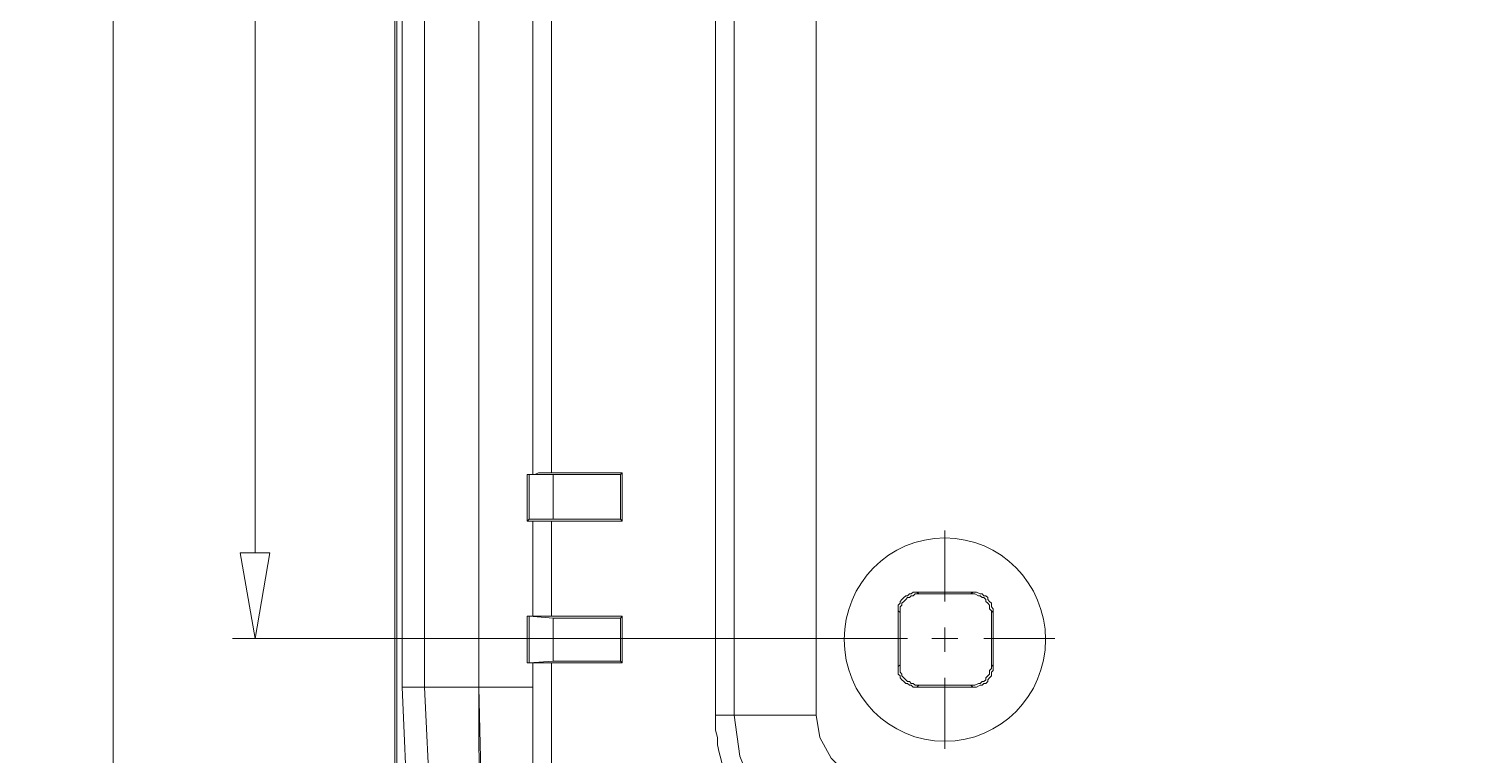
# Model space of a CAD drawing. Header units: centimetres. Extents: x -22.4 to 6.2, y -30.9 to -11.
# Drawn here: x -10.438 to -7.174, y -20.355 to -18.707 of the extents above; entities that cross this region are included whole.
import ezdxf

# ---------------------------------------------------------------- set-up
doc = ezdxf.new("R2010")
doc.units = ezdxf.units.CM
doc.header["$MEASUREMENT"] = 0
for name, color, linetype in [('1', 7, 'Continuous'), ('2', 7, 'Continuous'), ('layer 1', 7, 'Continuous')]:
    doc.layers.add(name, color=color, linetype=linetype)

msp = doc.modelspace()

# ---------------------------------------------------------------- linework, layer by layer
at = {"layer": '1', "color": 1, "lineweight": 9}
for points in [[(-8.35802, -20.00621), (-8.35802, -20.00621), (-8.35802, -19.84534), (-8.35802, -19.84534)], [(-8.35802, -20.12051), (-8.35802, -20.12051), (-8.35802, -20.06547), (-8.35802, -20.06547)], [(-8.60779, -20.09087), (-8.60779, -20.09087), (-8.44269, -20.09087), (-8.44269, -20.09087)], [(-8.38765, -20.09087), (-8.38765, -20.09087), (-8.32839, -20.09087), (-8.32839, -20.09087)], [(-8.26912, -20.09087), (-8.26912, -20.09087), (-8.10825, -20.09087), (-8.10825, -20.09087)], [(-8.35802, -20.34064), (-8.35802, -20.34064), (-8.35802, -20.17977), (-8.35802, -20.17977)]]:
    msp.add_open_spline(points, degree=3, dxfattribs=at)
at = {"layer": '2', "color": 3, "lineweight": 9}
for points in [[(-10.24609, -21.45401), (-10.24609, -21.45401), (-10.24609, -17.50431), (-10.24609, -17.50431)], [(-9.92435, -19.89614), (-9.92435, -19.89614), (-9.92435, -17.50431), (-9.92435, -17.50431)], [(-8.60779, -20.09087), (-8.60779, -20.09087), (-9.97515, -20.09087), (-9.97515, -20.09087)]]:
    msp.add_open_spline(points, degree=3, dxfattribs=at)
msp.add_open_spline([(-9.89049, -19.89614), (-9.89049, -19.89614), (-9.92435, -20.09087), (-9.92435, -20.09087), (-9.92435, -20.09087), (-9.92435, -20.09087), (-9.95822, -19.89614), (-9.95822, -19.89614), (-9.95822, -19.89614), (-9.95822, -19.89614), (-9.89049, -19.89614), (-9.89049, -19.89614)], degree=3, knots=[0, 0, 0, 0, 0.25, 0.25, 0.25, 0.25, 0.5, 0.5, 0.5, 0.5, 1, 1, 1, 1], dxfattribs=at)
at = {"layer": 'layer 1', "lineweight": 9}
for points, knots in [([(-21.92211, -30.90598), (-21.92211, -30.90598), (6.24226, -30.90598), (6.24226, -30.90598), (6.24226, -30.90598), (6.24226, -30.90598), (6.24226, -11.33528), (6.24226, -11.33528), (6.24226, -11.33528), (6.24226, -11.33528), (-21.92211, -11.33528), (-21.92211, -11.33528), (-21.92211, -11.33528), (-21.92211, -11.33528), (-21.92211, -30.90598), (-21.92211, -30.90598)], [0, 0, 0, 0, 0.2, 0.2, 0.2, 0.2, 0.4, 0.4, 0.4, 0.4, 0.6, 0.6, 0.6, 0.6, 1, 1, 1, 1]), ([(-9.41635, -20.20094), (-9.41635, -20.20094), (-9.41635, -13.95254), (-9.41635, -13.95254), (-9.41635, -13.95254), (-9.41635, -13.95254), (-9.41212, -13.68584), (-9.41212, -13.68584), (-9.41212, -13.68584), (-9.41212, -13.68584), (-9.41212, -13.55037), (-9.41212, -13.55037), (-9.41212, -13.55037), (-9.41212, -13.55037), (-9.41635, -13.41914), (-9.41635, -13.41914)], [0, 0, 0, 0, 0.2, 0.2, 0.2, 0.2, 0.4, 0.4, 0.4, 0.4, 0.6, 0.6, 0.6, 0.6, 1, 1, 1, 1]), ([(-9.25125, -19.71411), (-9.25125, -19.71411), (-9.27242, -19.71411), (-9.27242, -19.71411), (-9.27242, -19.71411), (-9.27242, -19.71411), (-9.28089, -19.71411), (-9.28089, -19.71411), (-9.28089, -19.71411), (-9.28089, -19.71411), (-9.28935, -19.71834), (-9.28935, -19.71834), (-9.28935, -19.71834), (-9.28935, -19.71834), (-9.29359, -19.71834), (-9.29359, -19.71834)], [0, 0, 0, 0, 0.2, 0.2, 0.2, 0.2, 0.4, 0.4, 0.4, 0.4, 0.6, 0.6, 0.6, 0.6, 1, 1, 1, 1]), ([(-9.29359, -19.82417), (-9.29359, -19.82417), (-9.28935, -19.82417), (-9.28935, -19.82417), (-9.28935, -19.82417), (-9.28935, -19.82417), (-9.28089, -19.82417), (-9.28089, -19.82417), (-9.28089, -19.82417), (-9.28089, -19.82417), (-9.27242, -19.82417), (-9.27242, -19.82417), (-9.27242, -19.82417), (-9.27242, -19.82417), (-9.25125, -19.82417), (-9.25125, -19.82417)], [0, 0, 0, 0, 0.2, 0.2, 0.2, 0.2, 0.4, 0.4, 0.4, 0.4, 0.6, 0.6, 0.6, 0.6, 1, 1, 1, 1]), ([(-8.35802, -19.86227), (-8.48427, -19.86227), (-8.58662, -19.96557), (-8.58662, -20.09299), (-8.58662, -20.09299), (-8.58662, -20.22041), (-8.48427, -20.3237), (-8.35802, -20.32371), (-8.35802, -20.32371), (-8.23177, -20.32371), (-8.12942, -20.22041), (-8.12942, -20.09299), (-8.12942, -20.09299), (-8.12942, -19.96557), (-8.23177, -19.86227), (-8.35802, -19.86227)], [0, 0, 0, 0, 0.2, 0.2, 0.2, 0.2, 0.4, 0.4, 0.4, 0.4, 0.6, 0.6, 0.6, 0.6, 1, 1, 1, 1]), ([(-8.42152, -19.98504), (-8.42152, -19.98504), (-8.42575, -19.98504), (-8.42575, -19.98504), (-8.42575, -19.98504), (-8.42575, -19.98504), (-8.42999, -19.98504), (-8.42999, -19.98504), (-8.42999, -19.98504), (-8.42999, -19.98504), (-8.43422, -19.98927), (-8.43422, -19.98927), (-8.43422, -19.98927), (-8.43422, -19.98927), (-8.43845, -19.98927), (-8.43845, -19.98927), (-8.43845, -19.98927), (-8.43845, -19.98927), (-8.44269, -19.99351), (-8.44269, -19.99351), (-8.44269, -19.99351), (-8.44269, -19.99351), (-8.44692, -19.99351), (-8.44692, -19.99351), (-8.44692, -19.99351), (-8.44692, -19.99351), (-8.45115, -19.99774), (-8.45115, -19.99774), (-8.45115, -19.99774), (-8.45115, -19.99774), (-8.45539, -20.00197), (-8.45539, -20.00197), (-8.45539, -20.00197), (-8.45539, -20.00197), (-8.45962, -20.00621), (-8.45962, -20.00621), (-8.45962, -20.00621), (-8.45962, -20.00621), (-8.45962, -20.01044), (-8.45962, -20.01044), (-8.45962, -20.01044), (-8.45962, -20.01044), (-8.46385, -20.01467), (-8.46385, -20.01467), (-8.46385, -20.01467), (-8.46385, -20.01467), (-8.46385, -20.01891), (-8.46385, -20.01891), (-8.46385, -20.01891), (-8.46385, -20.01891), (-8.46385, -20.02314), (-8.46385, -20.02314), (-8.46385, -20.02314), (-8.46385, -20.02314), (-8.46385, -20.02737), (-8.46385, -20.02737)], [0, 0, 0, 0, 0.0666667, 0.0666667, 0.0666667, 0.0666667, 0.1333333, 0.1333333, 0.1333333, 0.1333333, 0.2, 0.2, 0.2, 0.2, 0.2666667, 0.2666667, 0.2666667, 0.2666667, 0.3333333, 0.3333333, 0.3333333, 0.3333333, 0.4, 0.4, 0.4, 0.4, 0.4666667, 0.4666667, 0.4666667, 0.4666667, 0.5333333, 0.5333333, 0.5333333, 0.5333333, 0.6, 0.6, 0.6, 0.6, 0.6666667, 0.6666667, 0.6666667, 0.6666667, 0.7333333, 0.7333333, 0.7333333, 0.7333333, 0.8, 0.8, 0.8, 0.8, 0.8666667, 0.8666667, 0.8666667, 0.8666667, 1, 1, 1, 1]), ([(-8.41729, -19.98927), (-8.41729, -19.98927), (-8.42152, -19.98927), (-8.42152, -19.98927), (-8.42152, -19.98927), (-8.42152, -19.98927), (-8.42575, -19.98927), (-8.42575, -19.98927), (-8.42575, -19.98927), (-8.42575, -19.98927), (-8.42999, -19.99351), (-8.42999, -19.99351), (-8.42999, -19.99351), (-8.42999, -19.99351), (-8.43422, -19.99351), (-8.43422, -19.99351), (-8.43422, -19.99351), (-8.43422, -19.99351), (-8.43845, -19.99774), (-8.43845, -19.99774), (-8.43845, -19.99774), (-8.43845, -19.99774), (-8.44269, -19.99774), (-8.44269, -19.99774), (-8.44269, -19.99774), (-8.44269, -19.99774), (-8.44692, -20.00197), (-8.44692, -20.00197), (-8.44692, -20.00197), (-8.44692, -20.00197), (-8.45115, -20.00621), (-8.45115, -20.00621), (-8.45115, -20.00621), (-8.45115, -20.00621), (-8.45539, -20.01044), (-8.45539, -20.01044), (-8.45539, -20.01044), (-8.45539, -20.01044), (-8.45539, -20.01467), (-8.45539, -20.01467), (-8.45539, -20.01467), (-8.45539, -20.01467), (-8.45962, -20.01891), (-8.45962, -20.01891), (-8.45962, -20.01891), (-8.45962, -20.01891), (-8.45962, -20.02314), (-8.45962, -20.02314), (-8.45962, -20.02314), (-8.45962, -20.02314), (-8.45962, -20.02737), (-8.45962, -20.02737), (-8.45962, -20.02737), (-8.45962, -20.02737), (-8.45962, -20.03161), (-8.45962, -20.03161)], [0, 0, 0, 0, 0.0666667, 0.0666667, 0.0666667, 0.0666667, 0.1333333, 0.1333333, 0.1333333, 0.1333333, 0.2, 0.2, 0.2, 0.2, 0.2666667, 0.2666667, 0.2666667, 0.2666667, 0.3333333, 0.3333333, 0.3333333, 0.3333333, 0.4, 0.4, 0.4, 0.4, 0.4666667, 0.4666667, 0.4666667, 0.4666667, 0.5333333, 0.5333333, 0.5333333, 0.5333333, 0.6, 0.6, 0.6, 0.6, 0.6666667, 0.6666667, 0.6666667, 0.6666667, 0.7333333, 0.7333333, 0.7333333, 0.7333333, 0.8, 0.8, 0.8, 0.8, 0.8666667, 0.8666667, 0.8666667, 0.8666667, 1, 1, 1, 1]), ([(-8.25219, -20.03161), (-8.25219, -20.03161), (-8.25219, -20.02737), (-8.25219, -20.02737), (-8.25219, -20.02737), (-8.25219, -20.02737), (-8.25642, -20.02314), (-8.25642, -20.02314), (-8.25642, -20.02314), (-8.25642, -20.02314), (-8.25642, -20.01891), (-8.25642, -20.01891), (-8.25642, -20.01891), (-8.25642, -20.01891), (-8.25642, -20.01467), (-8.25642, -20.01467), (-8.25642, -20.01467), (-8.25642, -20.01467), (-8.26065, -20.01044), (-8.26065, -20.01044), (-8.26065, -20.01044), (-8.26065, -20.01044), (-8.26489, -20.00621), (-8.26489, -20.00621), (-8.26489, -20.00621), (-8.26489, -20.00621), (-8.26489, -20.00197), (-8.26489, -20.00197), (-8.26489, -20.00197), (-8.26489, -20.00197), (-8.26912, -19.99774), (-8.26912, -19.99774), (-8.26912, -19.99774), (-8.26912, -19.99774), (-8.27335, -19.99774), (-8.27335, -19.99774), (-8.27335, -19.99774), (-8.27335, -19.99774), (-8.27759, -19.99351), (-8.27759, -19.99351), (-8.27759, -19.99351), (-8.27759, -19.99351), (-8.28182, -19.99351), (-8.28182, -19.99351), (-8.28182, -19.99351), (-8.28182, -19.99351), (-8.29029, -19.98927), (-8.29029, -19.98927), (-8.29029, -19.98927), (-8.29029, -19.98927), (-8.29452, -19.98927), (-8.29452, -19.98927), (-8.29452, -19.98927), (-8.29452, -19.98927), (-8.29875, -19.98927), (-8.29875, -19.98927)], [0, 0, 0, 0, 0.0666667, 0.0666667, 0.0666667, 0.0666667, 0.1333333, 0.1333333, 0.1333333, 0.1333333, 0.2, 0.2, 0.2, 0.2, 0.2666667, 0.2666667, 0.2666667, 0.2666667, 0.3333333, 0.3333333, 0.3333333, 0.3333333, 0.4, 0.4, 0.4, 0.4, 0.4666667, 0.4666667, 0.4666667, 0.4666667, 0.5333333, 0.5333333, 0.5333333, 0.5333333, 0.6, 0.6, 0.6, 0.6, 0.6666667, 0.6666667, 0.6666667, 0.6666667, 0.7333333, 0.7333333, 0.7333333, 0.7333333, 0.8, 0.8, 0.8, 0.8, 0.8666667, 0.8666667, 0.8666667, 0.8666667, 1, 1, 1, 1]), ([(-8.24795, -20.02737), (-8.24795, -20.02737), (-8.24795, -20.02314), (-8.24795, -20.02314), (-8.24795, -20.02314), (-8.24795, -20.02314), (-8.25219, -20.01891), (-8.25219, -20.01891), (-8.25219, -20.01891), (-8.25219, -20.01891), (-8.25219, -20.01467), (-8.25219, -20.01467), (-8.25219, -20.01467), (-8.25219, -20.01467), (-8.25219, -20.01044), (-8.25219, -20.01044), (-8.25219, -20.01044), (-8.25219, -20.01044), (-8.25642, -20.00621), (-8.25642, -20.00621), (-8.25642, -20.00621), (-8.25642, -20.00621), (-8.26065, -20.00197), (-8.26065, -20.00197), (-8.26065, -20.00197), (-8.26065, -20.00197), (-8.26065, -19.99774), (-8.26065, -19.99774), (-8.26065, -19.99774), (-8.26065, -19.99774), (-8.26489, -19.99351), (-8.26489, -19.99351), (-8.26489, -19.99351), (-8.26489, -19.99351), (-8.26912, -19.99351), (-8.26912, -19.99351), (-8.26912, -19.99351), (-8.26912, -19.99351), (-8.27335, -19.98927), (-8.27335, -19.98927), (-8.27335, -19.98927), (-8.27335, -19.98927), (-8.27759, -19.98927), (-8.27759, -19.98927), (-8.27759, -19.98927), (-8.27759, -19.98927), (-8.28605, -19.98504), (-8.28605, -19.98504), (-8.28605, -19.98504), (-8.28605, -19.98504), (-8.29029, -19.98504), (-8.29029, -19.98504), (-8.29029, -19.98504), (-8.29029, -19.98504), (-8.29452, -19.98504), (-8.29452, -19.98504)], [0, 0, 0, 0, 0.0666667, 0.0666667, 0.0666667, 0.0666667, 0.1333333, 0.1333333, 0.1333333, 0.1333333, 0.2, 0.2, 0.2, 0.2, 0.2666667, 0.2666667, 0.2666667, 0.2666667, 0.3333333, 0.3333333, 0.3333333, 0.3333333, 0.4, 0.4, 0.4, 0.4, 0.4666667, 0.4666667, 0.4666667, 0.4666667, 0.5333333, 0.5333333, 0.5333333, 0.5333333, 0.6, 0.6, 0.6, 0.6, 0.6666667, 0.6666667, 0.6666667, 0.6666667, 0.7333333, 0.7333333, 0.7333333, 0.7333333, 0.8, 0.8, 0.8, 0.8, 0.8666667, 0.8666667, 0.8666667, 0.8666667, 1, 1, 1, 1]), ([(-9.25125, -20.04007), (-9.25125, -20.04007), (-9.27242, -20.04007), (-9.27242, -20.04007), (-9.27242, -20.04007), (-9.27242, -20.04007), (-9.28089, -20.04007), (-9.28089, -20.04007), (-9.28089, -20.04007), (-9.28089, -20.04007), (-9.28935, -20.04007), (-9.28935, -20.04007), (-9.28935, -20.04007), (-9.28935, -20.04007), (-9.29359, -20.04007), (-9.29359, -20.04007)], [0, 0, 0, 0, 0.2, 0.2, 0.2, 0.2, 0.4, 0.4, 0.4, 0.4, 0.6, 0.6, 0.6, 0.6, 1, 1, 1, 1]), ([(-9.29359, -20.14591), (-9.29359, -20.14591), (-9.28935, -20.14591), (-9.28935, -20.14591), (-9.28935, -20.14591), (-9.28935, -20.14591), (-9.28089, -20.14591), (-9.28089, -20.14591), (-9.28089, -20.14591), (-9.28089, -20.14591), (-9.27242, -20.14591), (-9.27242, -20.14591), (-9.27242, -20.14591), (-9.27242, -20.14591), (-9.25125, -20.14591), (-9.25125, -20.14591)], [0, 0, 0, 0, 0.2, 0.2, 0.2, 0.2, 0.4, 0.4, 0.4, 0.4, 0.6, 0.6, 0.6, 0.6, 1, 1, 1, 1]), ([(-9.29359, -20.14591), (-9.29359, -20.14591), (-9.29359, -20.56077), (-9.29359, -20.56077), (-9.29359, -20.56077), (-9.29359, -20.56077), (-9.29359, -20.77244), (-9.29359, -20.77244), (-9.29359, -20.77244), (-9.29359, -20.77244), (-9.29359, -20.87404), (-9.29359, -20.87404), (-9.29359, -20.87404), (-9.29359, -20.87404), (-9.29359, -20.92484), (-9.29359, -20.92484), (-9.29359, -20.92484), (-9.29359, -20.92484), (-9.28512, -20.97987), (-9.28512, -20.97987), (-9.28512, -20.97987), (-9.28512, -20.97987), (-9.27242, -21.02644), (-9.27242, -21.02644), (-9.27242, -21.02644), (-9.27242, -21.02644), (-9.25125, -21.07724), (-9.25125, -21.07724), (-9.25125, -21.07724), (-9.25125, -21.07724), (-9.23009, -21.12381), (-9.23009, -21.12381), (-9.23009, -21.12381), (-9.23009, -21.12381), (-9.20045, -21.16614), (-9.20045, -21.16614), (-9.20045, -21.16614), (-9.20045, -21.16614), (-9.16659, -21.20424), (-9.16659, -21.20424), (-9.16659, -21.20424), (-9.16659, -21.20424), (-9.12425, -21.24234), (-9.12425, -21.24234), (-9.12425, -21.24234), (-9.12425, -21.24234), (-9.08192, -21.27197), (-9.08192, -21.27197), (-9.08192, -21.27197), (-9.08192, -21.27197), (-9.03959, -21.29737), (-9.03959, -21.29737), (-9.03959, -21.29737), (-9.03959, -21.29737), (-8.98879, -21.31431), (-8.98879, -21.31431), (-8.98879, -21.31431), (-8.98879, -21.31431), (-8.94222, -21.33124), (-8.94222, -21.33124), (-8.94222, -21.33124), (-8.94222, -21.33124), (-8.88719, -21.33971), (-8.88719, -21.33971), (-8.88719, -21.33971), (-8.88719, -21.33971), (-8.83639, -21.33971), (-8.83639, -21.33971), (-8.83639, -21.33971), (-8.83639, -21.33971), (-8.62895, -21.33971), (-8.62895, -21.33971), (-8.62895, -21.33971), (-8.62895, -21.33971), (-6.96525, -21.33971), (-6.96525, -21.33971)], [0, 0, 0, 0, 0.05, 0.05, 0.05, 0.05, 0.1, 0.1, 0.1, 0.1, 0.15, 0.15, 0.15, 0.15, 0.2, 0.2, 0.2, 0.2, 0.25, 0.25, 0.25, 0.25, 0.3, 0.3, 0.3, 0.3, 0.35, 0.35, 0.35, 0.35, 0.4, 0.4, 0.4, 0.4, 0.45, 0.45, 0.45, 0.45, 0.5, 0.5, 0.5, 0.5, 0.55, 0.55, 0.55, 0.55, 0.6, 0.6, 0.6, 0.6, 0.65, 0.65, 0.65, 0.65, 0.7, 0.7, 0.7, 0.7, 0.75, 0.75, 0.75, 0.75, 0.8, 0.8, 0.8, 0.8, 0.85, 0.85, 0.85, 0.85, 0.9, 0.9, 0.9, 0.9, 1, 1, 1, 1]), ([(-9.25125, -20.14591), (-9.25125, -20.14591), (-9.25125, -20.55654), (-9.25125, -20.55654), (-9.25125, -20.55654), (-9.25125, -20.55654), (-9.25125, -20.75974), (-9.25125, -20.75974), (-9.25125, -20.75974), (-9.25125, -20.75974), (-9.25125, -20.86134), (-9.25125, -20.86134), (-9.25125, -20.86134), (-9.25125, -20.86134), (-9.25125, -20.91214), (-9.25125, -20.91214), (-9.25125, -20.91214), (-9.25125, -20.91214), (-9.24279, -20.96294), (-9.24279, -20.96294), (-9.24279, -20.96294), (-9.24279, -20.96294), (-9.23009, -21.00951), (-9.23009, -21.00951), (-9.23009, -21.00951), (-9.23009, -21.00951), (-9.21315, -21.06031), (-9.21315, -21.06031), (-9.21315, -21.06031), (-9.21315, -21.06031), (-9.18775, -21.10264), (-9.18775, -21.10264), (-9.18775, -21.10264), (-9.18775, -21.10264), (-9.15812, -21.14497), (-9.15812, -21.14497), (-9.15812, -21.14497), (-9.15812, -21.14497), (-9.12425, -21.18307), (-9.12425, -21.18307), (-9.12425, -21.18307), (-9.12425, -21.18307), (-9.08615, -21.21694), (-9.08615, -21.21694), (-9.08615, -21.21694), (-9.08615, -21.21694), (-9.04382, -21.24234), (-9.04382, -21.24234), (-9.04382, -21.24234), (-9.04382, -21.24234), (-8.99725, -21.26774), (-8.99725, -21.26774), (-8.99725, -21.26774), (-8.99725, -21.26774), (-8.95069, -21.28467), (-8.95069, -21.28467), (-8.95069, -21.28467), (-8.95069, -21.28467), (-8.89989, -21.29314), (-8.89989, -21.29314), (-8.89989, -21.29314), (-8.89989, -21.29314), (-8.79829, -21.29737), (-8.79829, -21.29737), (-8.79829, -21.29737), (-8.79829, -21.29737), (-8.59509, -21.29737), (-8.59509, -21.29737), (-8.59509, -21.29737), (-8.59509, -21.29737), (-6.96525, -21.29737), (-6.96525, -21.29737)], [0, 0, 0, 0, 0.0526316, 0.0526316, 0.0526316, 0.0526316, 0.1052632, 0.1052632, 0.1052632, 0.1052632, 0.1578947, 0.1578947, 0.1578947, 0.1578947, 0.2105263, 0.2105263, 0.2105263, 0.2105263, 0.2631579, 0.2631579, 0.2631579, 0.2631579, 0.3157895, 0.3157895, 0.3157895, 0.3157895, 0.3684211, 0.3684211, 0.3684211, 0.3684211, 0.4210526, 0.4210526, 0.4210526, 0.4210526, 0.4736842, 0.4736842, 0.4736842, 0.4736842, 0.5263158, 0.5263158, 0.5263158, 0.5263158, 0.5789474, 0.5789474, 0.5789474, 0.5789474, 0.6315789, 0.6315789, 0.6315789, 0.6315789, 0.6842105, 0.6842105, 0.6842105, 0.6842105, 0.7368421, 0.7368421, 0.7368421, 0.7368421, 0.7894737, 0.7894737, 0.7894737, 0.7894737, 0.8421053, 0.8421053, 0.8421053, 0.8421053, 0.8947368, 0.8947368, 0.8947368, 0.8947368, 1, 1, 1, 1]), ([(-8.46385, -20.15437), (-8.46385, -20.15437), (-8.46385, -20.16284), (-8.46385, -20.16284), (-8.46385, -20.16284), (-8.46385, -20.16284), (-8.46385, -20.16707), (-8.46385, -20.16707), (-8.46385, -20.16707), (-8.46385, -20.16707), (-8.46385, -20.17131), (-8.46385, -20.17131), (-8.46385, -20.17131), (-8.46385, -20.17131), (-8.45962, -20.17554), (-8.45962, -20.17554), (-8.45962, -20.17554), (-8.45962, -20.17554), (-8.45962, -20.17977), (-8.45962, -20.17977), (-8.45962, -20.17977), (-8.45962, -20.17977), (-8.45539, -20.18401), (-8.45539, -20.18401), (-8.45539, -20.18401), (-8.45539, -20.18401), (-8.45115, -20.18824), (-8.45115, -20.18824), (-8.45115, -20.18824), (-8.45115, -20.18824), (-8.44692, -20.19247), (-8.44692, -20.19247), (-8.44692, -20.19247), (-8.44692, -20.19247), (-8.44269, -20.19247), (-8.44269, -20.19247), (-8.44269, -20.19247), (-8.44269, -20.19247), (-8.43845, -20.19671), (-8.43845, -20.19671), (-8.43845, -20.19671), (-8.43845, -20.19671), (-8.43422, -20.19671), (-8.43422, -20.19671), (-8.43422, -20.19671), (-8.43422, -20.19671), (-8.42999, -20.20094), (-8.42999, -20.20094), (-8.42999, -20.20094), (-8.42999, -20.20094), (-8.42575, -20.20094), (-8.42575, -20.20094), (-8.42575, -20.20094), (-8.42575, -20.20094), (-8.42152, -20.20094), (-8.42152, -20.20094)], [0, 0, 0, 0, 0.0666667, 0.0666667, 0.0666667, 0.0666667, 0.1333333, 0.1333333, 0.1333333, 0.1333333, 0.2, 0.2, 0.2, 0.2, 0.2666667, 0.2666667, 0.2666667, 0.2666667, 0.3333333, 0.3333333, 0.3333333, 0.3333333, 0.4, 0.4, 0.4, 0.4, 0.4666667, 0.4666667, 0.4666667, 0.4666667, 0.5333333, 0.5333333, 0.5333333, 0.5333333, 0.6, 0.6, 0.6, 0.6, 0.6666667, 0.6666667, 0.6666667, 0.6666667, 0.7333333, 0.7333333, 0.7333333, 0.7333333, 0.8, 0.8, 0.8, 0.8, 0.8666667, 0.8666667, 0.8666667, 0.8666667, 1, 1, 1, 1]), ([(-8.45962, -20.15014), (-8.45962, -20.15014), (-8.45962, -20.15861), (-8.45962, -20.15861), (-8.45962, -20.15861), (-8.45962, -20.15861), (-8.45962, -20.16284), (-8.45962, -20.16284), (-8.45962, -20.16284), (-8.45962, -20.16284), (-8.45962, -20.16707), (-8.45962, -20.16707), (-8.45962, -20.16707), (-8.45962, -20.16707), (-8.45539, -20.17131), (-8.45539, -20.17131), (-8.45539, -20.17131), (-8.45539, -20.17131), (-8.45539, -20.17554), (-8.45539, -20.17554), (-8.45539, -20.17554), (-8.45539, -20.17554), (-8.45115, -20.17977), (-8.45115, -20.17977), (-8.45115, -20.17977), (-8.45115, -20.17977), (-8.44692, -20.18401), (-8.44692, -20.18401), (-8.44692, -20.18401), (-8.44692, -20.18401), (-8.44269, -20.18824), (-8.44269, -20.18824), (-8.44269, -20.18824), (-8.44269, -20.18824), (-8.43845, -20.18824), (-8.43845, -20.18824), (-8.43845, -20.18824), (-8.43845, -20.18824), (-8.43422, -20.19247), (-8.43422, -20.19247), (-8.43422, -20.19247), (-8.43422, -20.19247), (-8.42999, -20.19247), (-8.42999, -20.19247), (-8.42999, -20.19247), (-8.42999, -20.19247), (-8.42575, -20.19671), (-8.42575, -20.19671), (-8.42575, -20.19671), (-8.42575, -20.19671), (-8.42152, -20.19671), (-8.42152, -20.19671), (-8.42152, -20.19671), (-8.42152, -20.19671), (-8.41729, -20.19671), (-8.41729, -20.19671)], [0, 0, 0, 0, 0.0666667, 0.0666667, 0.0666667, 0.0666667, 0.1333333, 0.1333333, 0.1333333, 0.1333333, 0.2, 0.2, 0.2, 0.2, 0.2666667, 0.2666667, 0.2666667, 0.2666667, 0.3333333, 0.3333333, 0.3333333, 0.3333333, 0.4, 0.4, 0.4, 0.4, 0.4666667, 0.4666667, 0.4666667, 0.4666667, 0.5333333, 0.5333333, 0.5333333, 0.5333333, 0.6, 0.6, 0.6, 0.6, 0.6666667, 0.6666667, 0.6666667, 0.6666667, 0.7333333, 0.7333333, 0.7333333, 0.7333333, 0.8, 0.8, 0.8, 0.8, 0.8666667, 0.8666667, 0.8666667, 0.8666667, 1, 1, 1, 1]), ([(-8.29875, -20.19671), (-8.29875, -20.19671), (-8.29452, -20.19671), (-8.29452, -20.19671), (-8.29452, -20.19671), (-8.29452, -20.19671), (-8.29029, -20.19671), (-8.29029, -20.19671), (-8.29029, -20.19671), (-8.29029, -20.19671), (-8.28182, -20.19247), (-8.28182, -20.19247), (-8.28182, -20.19247), (-8.28182, -20.19247), (-8.27759, -20.19247), (-8.27759, -20.19247), (-8.27759, -20.19247), (-8.27759, -20.19247), (-8.27335, -20.18824), (-8.27335, -20.18824), (-8.27335, -20.18824), (-8.27335, -20.18824), (-8.26912, -20.18824), (-8.26912, -20.18824), (-8.26912, -20.18824), (-8.26912, -20.18824), (-8.26489, -20.18401), (-8.26489, -20.18401), (-8.26489, -20.18401), (-8.26489, -20.18401), (-8.26489, -20.17977), (-8.26489, -20.17977), (-8.26489, -20.17977), (-8.26489, -20.17977), (-8.26065, -20.17554), (-8.26065, -20.17554), (-8.26065, -20.17554), (-8.26065, -20.17554), (-8.25642, -20.17131), (-8.25642, -20.17131), (-8.25642, -20.17131), (-8.25642, -20.17131), (-8.25642, -20.16707), (-8.25642, -20.16707), (-8.25642, -20.16707), (-8.25642, -20.16707), (-8.25642, -20.16284), (-8.25642, -20.16284), (-8.25642, -20.16284), (-8.25642, -20.16284), (-8.25219, -20.15861), (-8.25219, -20.15861), (-8.25219, -20.15861), (-8.25219, -20.15861), (-8.25219, -20.15014), (-8.25219, -20.15014)], [0, 0, 0, 0, 0.0666667, 0.0666667, 0.0666667, 0.0666667, 0.1333333, 0.1333333, 0.1333333, 0.1333333, 0.2, 0.2, 0.2, 0.2, 0.2666667, 0.2666667, 0.2666667, 0.2666667, 0.3333333, 0.3333333, 0.3333333, 0.3333333, 0.4, 0.4, 0.4, 0.4, 0.4666667, 0.4666667, 0.4666667, 0.4666667, 0.5333333, 0.5333333, 0.5333333, 0.5333333, 0.6, 0.6, 0.6, 0.6, 0.6666667, 0.6666667, 0.6666667, 0.6666667, 0.7333333, 0.7333333, 0.7333333, 0.7333333, 0.8, 0.8, 0.8, 0.8, 0.8666667, 0.8666667, 0.8666667, 0.8666667, 1, 1, 1, 1]), ([(-8.29452, -20.20094), (-8.29452, -20.20094), (-8.29029, -20.20094), (-8.29029, -20.20094), (-8.29029, -20.20094), (-8.29029, -20.20094), (-8.28605, -20.20094), (-8.28605, -20.20094), (-8.28605, -20.20094), (-8.28605, -20.20094), (-8.27759, -20.19671), (-8.27759, -20.19671), (-8.27759, -20.19671), (-8.27759, -20.19671), (-8.27335, -20.19671), (-8.27335, -20.19671), (-8.27335, -20.19671), (-8.27335, -20.19671), (-8.26912, -20.19247), (-8.26912, -20.19247), (-8.26912, -20.19247), (-8.26912, -20.19247), (-8.26489, -20.19247), (-8.26489, -20.19247), (-8.26489, -20.19247), (-8.26489, -20.19247), (-8.26065, -20.18824), (-8.26065, -20.18824), (-8.26065, -20.18824), (-8.26065, -20.18824), (-8.26065, -20.18401), (-8.26065, -20.18401), (-8.26065, -20.18401), (-8.26065, -20.18401), (-8.25642, -20.17977), (-8.25642, -20.17977), (-8.25642, -20.17977), (-8.25642, -20.17977), (-8.25219, -20.17554), (-8.25219, -20.17554), (-8.25219, -20.17554), (-8.25219, -20.17554), (-8.25219, -20.17131), (-8.25219, -20.17131), (-8.25219, -20.17131), (-8.25219, -20.17131), (-8.25219, -20.16707), (-8.25219, -20.16707), (-8.25219, -20.16707), (-8.25219, -20.16707), (-8.24795, -20.16284), (-8.24795, -20.16284), (-8.24795, -20.16284), (-8.24795, -20.16284), (-8.24795, -20.15437), (-8.24795, -20.15437)], [0, 0, 0, 0, 0.0666667, 0.0666667, 0.0666667, 0.0666667, 0.1333333, 0.1333333, 0.1333333, 0.1333333, 0.2, 0.2, 0.2, 0.2, 0.2666667, 0.2666667, 0.2666667, 0.2666667, 0.3333333, 0.3333333, 0.3333333, 0.3333333, 0.4, 0.4, 0.4, 0.4, 0.4666667, 0.4666667, 0.4666667, 0.4666667, 0.5333333, 0.5333333, 0.5333333, 0.5333333, 0.6, 0.6, 0.6, 0.6, 0.6666667, 0.6666667, 0.6666667, 0.6666667, 0.7333333, 0.7333333, 0.7333333, 0.7333333, 0.8, 0.8, 0.8, 0.8, 0.8666667, 0.8666667, 0.8666667, 0.8666667, 1, 1, 1, 1]), ([(-9.58992, -20.20094), (-9.58992, -20.20094), (-9.57722, -20.49727), (-9.57722, -20.49727), (-9.57722, -20.49727), (-9.57722, -20.49727), (-9.54335, -20.78937), (-9.54335, -20.78937)], [0, 0, 0, 0, 0.3333333, 0.3333333, 0.3333333, 0.3333333, 1, 1, 1, 1]), ([(-9.53912, -20.20094), (-9.53912, -20.20094), (-9.52642, -20.46764), (-9.52642, -20.46764), (-9.52642, -20.46764), (-9.52642, -20.46764), (-9.48832, -20.73857), (-9.48832, -20.73857)], [0, 0, 0, 0, 0.3333333, 0.3333333, 0.3333333, 0.3333333, 1, 1, 1, 1]), ([(-9.41635, -20.20094), (-9.41635, -20.20094), (-9.41212, -20.36181), (-9.41212, -20.36181), (-9.41212, -20.36181), (-9.41212, -20.36181), (-9.40789, -20.52267), (-9.40789, -20.52267), (-9.40789, -20.52267), (-9.40789, -20.52267), (-9.40789, -20.68354), (-9.40789, -20.68354), (-9.40789, -20.68354), (-9.40789, -20.68354), (-9.40789, -20.76397), (-9.40789, -20.76397), (-9.40789, -20.76397), (-9.40789, -20.76397), (-9.40789, -20.80631), (-9.40789, -20.80631), (-9.40789, -20.80631), (-9.40789, -20.80631), (-9.40789, -20.84441), (-9.40789, -20.84441)], [0, 0, 0, 0, 0.1428571, 0.1428571, 0.1428571, 0.1428571, 0.2857143, 0.2857143, 0.2857143, 0.2857143, 0.4285714, 0.4285714, 0.4285714, 0.4285714, 0.5714286, 0.5714286, 0.5714286, 0.5714286, 0.7142857, 0.7142857, 0.7142857, 0.7142857, 1, 1, 1, 1]), ([(-9.41635, -20.73857), (-9.41635, -20.73857), (-9.41212, -20.72164), (-9.41212, -20.72164), (-9.41212, -20.72164), (-9.41212, -20.72164), (-9.41212, -20.70471), (-9.41212, -20.70471), (-9.41212, -20.70471), (-9.41212, -20.70471), (-9.41212, -20.67084), (-9.41212, -20.67084), (-9.41212, -20.67084), (-9.41212, -20.67084), (-9.41212, -20.60311), (-9.41212, -20.60311), (-9.41212, -20.60311), (-9.41212, -20.60311), (-9.41212, -20.46764), (-9.41212, -20.46764), (-9.41212, -20.46764), (-9.41212, -20.46764), (-9.41635, -20.33641), (-9.41635, -20.33641), (-9.41635, -20.33641), (-9.41635, -20.33641), (-9.41635, -20.20094), (-9.41635, -20.20094)], [0, 0, 0, 0, 0.125, 0.125, 0.125, 0.125, 0.25, 0.25, 0.25, 0.25, 0.375, 0.375, 0.375, 0.375, 0.5, 0.5, 0.5, 0.5, 0.625, 0.625, 0.625, 0.625, 0.75, 0.75, 0.75, 0.75, 1, 1, 1, 1]), ([(-9.29359, -20.20094), (-9.29359, -20.20094), (-9.29359, -20.52267), (-9.29359, -20.52267), (-9.29359, -20.52267), (-9.29359, -20.52267), (-9.29782, -20.68354), (-9.29782, -20.68354), (-9.29782, -20.68354), (-9.29782, -20.68354), (-9.29782, -20.76397), (-9.29782, -20.76397), (-9.29782, -20.76397), (-9.29782, -20.76397), (-9.30205, -20.84441), (-9.30205, -20.84441)], [0, 0, 0, 0, 0.2, 0.2, 0.2, 0.2, 0.4, 0.4, 0.4, 0.4, 0.6, 0.6, 0.6, 0.6, 1, 1, 1, 1]), ([(-8.78982, -20.51844), (-8.78982, -20.51844), (-8.79829, -20.50574), (-8.79829, -20.50574), (-8.79829, -20.50574), (-8.79829, -20.50574), (-8.80675, -20.48881), (-8.80675, -20.48881), (-8.80675, -20.48881), (-8.80675, -20.48881), (-8.81945, -20.47611), (-8.81945, -20.47611), (-8.81945, -20.47611), (-8.81945, -20.47611), (-8.82792, -20.46341), (-8.82792, -20.46341), (-8.82792, -20.46341), (-8.82792, -20.46341), (-8.83639, -20.44647), (-8.83639, -20.44647), (-8.83639, -20.44647), (-8.83639, -20.44647), (-8.84485, -20.42954), (-8.84485, -20.42954), (-8.84485, -20.42954), (-8.84485, -20.42954), (-8.84909, -20.41684), (-8.84909, -20.41684), (-8.84909, -20.41684), (-8.84909, -20.41684), (-8.85755, -20.39991), (-8.85755, -20.39991), (-8.85755, -20.39991), (-8.85755, -20.39991), (-8.86179, -20.38297), (-8.86179, -20.38297), (-8.86179, -20.38297), (-8.86179, -20.38297), (-8.86602, -20.36604), (-8.86602, -20.36604), (-8.86602, -20.36604), (-8.86602, -20.36604), (-8.87025, -20.34911), (-8.87025, -20.34911), (-8.87025, -20.34911), (-8.87025, -20.34911), (-8.87449, -20.33217), (-8.87449, -20.33217), (-8.87449, -20.33217), (-8.87449, -20.33217), (-8.87449, -20.31524), (-8.87449, -20.31524), (-8.87449, -20.31524), (-8.87449, -20.31524), (-8.87872, -20.29831), (-8.87872, -20.29831), (-8.87872, -20.29831), (-8.87872, -20.29831), (-8.87872, -20.28137), (-8.87872, -20.28137), (-8.87872, -20.28137), (-8.87872, -20.28137), (-8.87872, -20.26444), (-8.87872, -20.26444)], [0, 0, 0, 0, 0.0588235, 0.0588235, 0.0588235, 0.0588235, 0.1176471, 0.1176471, 0.1176471, 0.1176471, 0.1764706, 0.1764706, 0.1764706, 0.1764706, 0.2352941, 0.2352941, 0.2352941, 0.2352941, 0.2941176, 0.2941176, 0.2941176, 0.2941176, 0.3529412, 0.3529412, 0.3529412, 0.3529412, 0.4117647, 0.4117647, 0.4117647, 0.4117647, 0.4705882, 0.4705882, 0.4705882, 0.4705882, 0.5294118, 0.5294118, 0.5294118, 0.5294118, 0.5882353, 0.5882353, 0.5882353, 0.5882353, 0.6470588, 0.6470588, 0.6470588, 0.6470588, 0.7058824, 0.7058824, 0.7058824, 0.7058824, 0.7647059, 0.7647059, 0.7647059, 0.7647059, 0.8235294, 0.8235294, 0.8235294, 0.8235294, 0.8823529, 0.8823529, 0.8823529, 0.8823529, 1, 1, 1, 1]), ([(-8.83639, -20.26444), (-8.83639, -20.26444), (-8.82369, -20.35757), (-8.82369, -20.35757), (-8.82369, -20.35757), (-8.82369, -20.35757), (-8.78982, -20.44224), (-8.78982, -20.44224)], [0, 0, 0, 0, 0.3333333, 0.3333333, 0.3333333, 0.3333333, 1, 1, 1, 1]), ([(-8.65012, -20.26444), (-8.65012, -20.26444), (-8.64165, -20.31524), (-8.64165, -20.31524), (-8.64165, -20.31524), (-8.64165, -20.31524), (-8.61625, -20.36181), (-8.61625, -20.36181), (-8.61625, -20.36181), (-8.61625, -20.36181), (-8.58239, -20.39567), (-8.58239, -20.39567), (-8.58239, -20.39567), (-8.58239, -20.39567), (-8.53582, -20.42107), (-8.53582, -20.42107), (-8.53582, -20.42107), (-8.53582, -20.42107), (-8.48502, -20.42954), (-8.48502, -20.42954)], [0, 0, 0, 0, 0.1666667, 0.1666667, 0.1666667, 0.1666667, 0.3333333, 0.3333333, 0.3333333, 0.3333333, 0.5, 0.5, 0.5, 0.5, 0.6666667, 0.6666667, 0.6666667, 0.6666667, 1, 1, 1, 1])]:
    msp.add_open_spline(points, degree=3, knots=knots, dxfattribs=at)
for points in [[(-9.60685, -13.35141), (-9.60685, -13.35141), (-9.60685, -20.80207), (-9.60685, -20.80207)], [(-9.60262, -13.35141), (-9.60262, -13.35141), (-9.60262, -20.80207), (-9.60262, -20.80207)], [(-8.87872, -13.88904), (-8.87872, -13.88904), (-8.87872, -20.26444), (-8.87872, -20.26444)], [(-8.83639, -20.26444), (-8.83639, -20.26444), (-8.83639, -13.88904), (-8.83639, -13.88904)], [(-8.65012, -20.26444), (-8.65012, -20.26444), (-8.65012, -13.88904), (-8.65012, -13.88904)], [(-9.58992, -20.20094), (-9.58992, -20.20094), (-9.58992, -13.95254), (-9.58992, -13.95254)], [(-9.53912, -20.20094), (-9.53912, -20.20094), (-9.53912, -13.95254), (-9.53912, -13.95254)], [(-9.41635, -20.20094), (-9.41635, -20.20094), (-9.41635, -13.95254), (-9.41635, -13.95254)], [(-9.29359, -17.29264), (-9.29359, -17.29264), (-9.29359, -19.71834), (-9.29359, -19.71834)], [(-9.29359, -17.29264), (-9.29359, -17.29264), (-9.29359, -19.71834), (-9.29359, -19.71834)], [(-9.25125, -17.29264), (-9.25125, -17.29264), (-9.25125, -19.71411), (-9.25125, -19.71411)], [(-9.30629, -19.71834), (-9.30629, -19.71834), (-9.30629, -19.82417), (-9.30629, -19.82417)], [(-9.29359, -19.71834), (-9.29359, -19.71834), (-9.30629, -19.71834), (-9.30629, -19.71834)], [(-9.30205, -19.71834), (-9.30205, -19.71834), (-9.30629, -19.71834), (-9.30629, -19.71834)], [(-9.30205, -19.71834), (-9.30205, -19.71834), (-9.30205, -19.81994), (-9.30205, -19.81994)], [(-9.30205, -19.71834), (-9.30205, -19.71834), (-9.24702, -19.71834), (-9.24702, -19.71834)], [(-9.29359, -19.71834), (-9.29359, -19.71834), (-9.28935, -19.71834), (-9.28935, -19.71834)], [(-9.09039, -19.71411), (-9.09039, -19.71411), (-9.25125, -19.71411), (-9.25125, -19.71411)], [(-9.24702, -19.71834), (-9.24702, -19.71834), (-9.24702, -19.81994), (-9.24702, -19.81994)], [(-9.09462, -19.71834), (-9.09462, -19.71834), (-9.24702, -19.71834), (-9.24702, -19.71834)], [(-9.09462, -19.71834), (-9.09462, -19.71834), (-9.09039, -19.71411), (-9.09039, -19.71411)], [(-9.09462, -19.81994), (-9.09462, -19.81994), (-9.09462, -19.71834), (-9.09462, -19.71834)], [(-9.09039, -19.82417), (-9.09039, -19.82417), (-9.09039, -19.71411), (-9.09039, -19.71411)], [(-9.30205, -19.81994), (-9.30205, -19.81994), (-9.30629, -19.82417), (-9.30629, -19.82417)], [(-9.29359, -19.82417), (-9.29359, -19.82417), (-9.30629, -19.82417), (-9.30629, -19.82417)], [(-9.24702, -19.81994), (-9.24702, -19.81994), (-9.30205, -19.81994), (-9.30205, -19.81994)], [(-9.29359, -19.82417), (-9.29359, -19.82417), (-9.29359, -20.04007), (-9.29359, -20.04007)], [(-9.29359, -19.82417), (-9.29359, -19.82417), (-9.29359, -20.04007), (-9.29359, -20.04007)], [(-9.29359, -19.82417), (-9.29359, -19.82417), (-9.28935, -19.82417), (-9.28935, -19.82417)], [(-9.25125, -19.82417), (-9.25125, -19.82417), (-9.25125, -20.04007), (-9.25125, -20.04007)], [(-9.25125, -19.82417), (-9.25125, -19.82417), (-9.09039, -19.82417), (-9.09039, -19.82417)], [(-9.24702, -19.81994), (-9.24702, -19.81994), (-9.09462, -19.81994), (-9.09462, -19.81994)], [(-9.09462, -19.81994), (-9.09462, -19.81994), (-9.09039, -19.82417), (-9.09039, -19.82417)], [(-8.42152, -19.98504), (-8.42152, -19.98504), (-8.29452, -19.98504), (-8.29452, -19.98504)], [(-8.41729, -19.98927), (-8.41729, -19.98927), (-8.42152, -19.98504), (-8.42152, -19.98504)], [(-8.41729, -19.98927), (-8.41729, -19.98927), (-8.29875, -19.98927), (-8.29875, -19.98927)], [(-8.29875, -19.98927), (-8.29875, -19.98927), (-8.29452, -19.98504), (-8.29452, -19.98504)], [(-9.30629, -20.14591), (-9.30629, -20.14591), (-9.30629, -20.04007), (-9.30629, -20.04007)], [(-9.29359, -20.04007), (-9.29359, -20.04007), (-9.30629, -20.04007), (-9.30629, -20.04007)], [(-9.30205, -20.04007), (-9.30205, -20.04007), (-9.30629, -20.04007), (-9.30629, -20.04007)], [(-9.30205, -20.04007), (-9.30205, -20.04007), (-9.30205, -20.14591), (-9.30205, -20.14591)], [(-9.30205, -20.04007), (-9.30205, -20.04007), (-9.24702, -20.04431), (-9.24702, -20.04431)], [(-9.29359, -20.04007), (-9.29359, -20.04007), (-9.28935, -20.04007), (-9.28935, -20.04007)], [(-9.09039, -20.04007), (-9.09039, -20.04007), (-9.25125, -20.04007), (-9.25125, -20.04007)], [(-9.09462, -20.04431), (-9.09462, -20.04431), (-9.09039, -20.04007), (-9.09039, -20.04007)], [(-9.09039, -20.14591), (-9.09039, -20.14591), (-9.09039, -20.04007), (-9.09039, -20.04007)], [(-8.46385, -20.15437), (-8.46385, -20.15437), (-8.46385, -20.02737), (-8.46385, -20.02737)], [(-8.45962, -20.03161), (-8.45962, -20.03161), (-8.46385, -20.02737), (-8.46385, -20.02737)], [(-8.45962, -20.15014), (-8.45962, -20.15014), (-8.45962, -20.03161), (-8.45962, -20.03161)], [(-8.25219, -20.03161), (-8.25219, -20.03161), (-8.24795, -20.02737), (-8.24795, -20.02737)], [(-8.25219, -20.03161), (-8.25219, -20.03161), (-8.25219, -20.15014), (-8.25219, -20.15014)], [(-8.24795, -20.02737), (-8.24795, -20.02737), (-8.24795, -20.15437), (-8.24795, -20.15437)], [(-9.24702, -20.04431), (-9.24702, -20.04431), (-9.24702, -20.14167), (-9.24702, -20.14167)], [(-9.09462, -20.04431), (-9.09462, -20.04431), (-9.24702, -20.04431), (-9.24702, -20.04431)], [(-9.09462, -20.14167), (-9.09462, -20.14167), (-9.09462, -20.04431), (-9.09462, -20.04431)], [(-9.30205, -20.14591), (-9.30205, -20.14591), (-9.30629, -20.14591), (-9.30629, -20.14591)], [(-9.29359, -20.14591), (-9.29359, -20.14591), (-9.30629, -20.14591), (-9.30629, -20.14591)], [(-9.24702, -20.14167), (-9.24702, -20.14167), (-9.30205, -20.14591), (-9.30205, -20.14591)], [(-9.29359, -20.14591), (-9.29359, -20.14591), (-9.29359, -20.20094), (-9.29359, -20.20094)], [(-9.29359, -20.14591), (-9.29359, -20.14591), (-9.28935, -20.14591), (-9.28935, -20.14591)], [(-9.25125, -20.14591), (-9.25125, -20.14591), (-9.09039, -20.14591), (-9.09039, -20.14591)], [(-9.24702, -20.14167), (-9.24702, -20.14167), (-9.09462, -20.14167), (-9.09462, -20.14167)], [(-9.09462, -20.14167), (-9.09462, -20.14167), (-9.09039, -20.14591), (-9.09039, -20.14591)], [(-8.45962, -20.15014), (-8.45962, -20.15014), (-8.46385, -20.15437), (-8.46385, -20.15437)], [(-8.25219, -20.15014), (-8.25219, -20.15014), (-8.24795, -20.15437), (-8.24795, -20.15437)], [(-9.58992, -20.20094), (-9.58992, -20.20094), (-9.29359, -20.20094), (-9.29359, -20.20094)], [(-8.41729, -20.19671), (-8.41729, -20.19671), (-8.42152, -20.20094), (-8.42152, -20.20094)], [(-8.29452, -20.20094), (-8.29452, -20.20094), (-8.42152, -20.20094), (-8.42152, -20.20094)], [(-8.29875, -20.19671), (-8.29875, -20.19671), (-8.41729, -20.19671), (-8.41729, -20.19671)], [(-8.29875, -20.19671), (-8.29875, -20.19671), (-8.29452, -20.20094), (-8.29452, -20.20094)], [(-8.83639, -20.26444), (-8.83639, -20.26444), (-8.87872, -20.26444), (-8.87872, -20.26444)], [(-8.83639, -20.26444), (-8.83639, -20.26444), (-8.65012, -20.26444), (-8.65012, -20.26444)]]:
    msp.add_open_spline(points, degree=3, dxfattribs=at)

doc.saveas('drawing.dxf')
